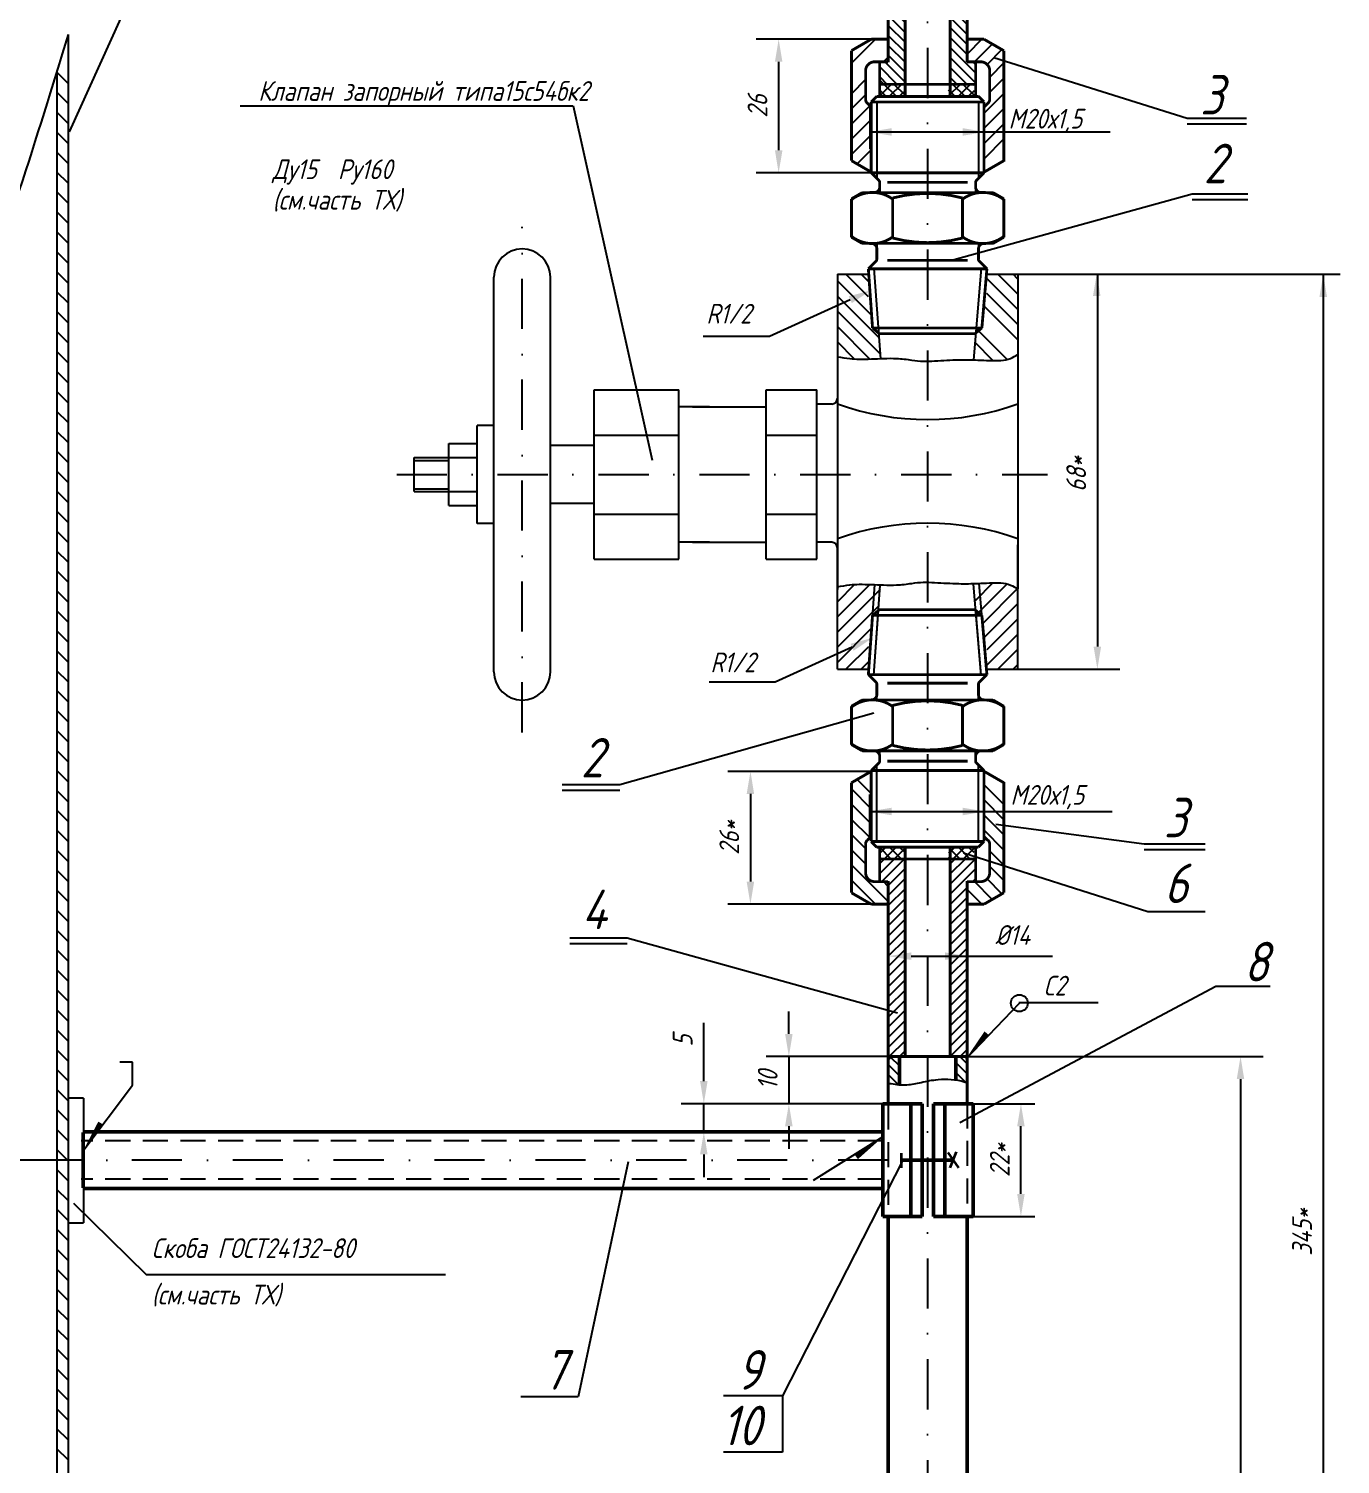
# Model space of a CAD drawing. Header units: inches. Extents: x 1065 to 7392, y 1020 to 3127.
# Drawn here: x 5594.9 to 5827.4, y 1421.3 to 1675.7 of the extents above; entities that cross this region are included whole.
import ezdxf

# ---------------------------------------------------------------- set-up
doc = ezdxf.new("R2010")
doc.units = ezdxf.units.IN
doc.header["$LTSCALE"] = 0.7
doc.header["$MEASUREMENT"] = 0
doc.linetypes.add('DASHDOT', pattern=[25.4, 12.7, -6.35, 0, -6.35])
doc.linetypes.add('HIDDEN', pattern=[9.525, 6.35, -3.175])
doc.styles.get("Standard").update_dxf_attribs({"font": 'romand.shx', "width": 0.8, "oblique": 15, "height": 3.5})
doc.dimstyles.get("Standard").update_dxf_attribs({"dimtxt": 3.5, "dimasz": 4, "dimexe": 4, "dimexo": 0, "dimgap": 2, "dimtad": 1, "dimdec": 0, "dimdsep": 46, "dimtxsty": 'Standard', "dimcen": 0.09, "dimadec": 0, "dimazin": 0, "dimtfac": 1, "dimtdec": 0, "dimtmove": 0, "dimatfit": 3, "dimfxl": 0, "dimtolj": 1, "dimtzin": 0, "dimlwd": 25, "dimlwe": 25, "dimarcsym": 0})

# ---------------------------------------------------------------- blocks, each defined once
blk = doc.blocks.new('*X140')
at = {"color": 0}
for p, q in [((659.41, 734.85), (661.46, 736.89)), ((659.41, 736.65), (659.66, 736.89)), ((661.53, 734), (659.41, 736.12)), ((661.53, 735.79), (660.44, 736.89)), ((659.41, 733.05), (661.53, 735.17)), ((661.35, 732.39), (659.41, 734.32)), ((660.55, 732.39), (661.53, 733.38)), ((659.55, 732.39), (659.41, 732.52))]:
    blk.add_line(p, q, dxfattribs=at)
blk = doc.blocks.new('*D392')
at = {"color": 0, "lineweight": 25}
for p, q in [((5744.24, 1544.1), (5718.83, 1544.1)), ((5722.83, 1540.1), (5722.83, 1524.55)), ((5745, 1520.55), (5718.83, 1520.55))]:
    blk.add_line(p, q, dxfattribs=at)
for points in [[(5722.16, 1540.1), (5723.49, 1540.1), (5722.83, 1544.1)], [(5722.16, 1524.55), (5723.49, 1524.55), (5722.83, 1520.55)]]:
    blk.add_solid(points, dxfattribs=at)
at = {"layer": 'DEFPOINTS', "color": 0, "lineweight": 25}
for p in [(5744.24, 1544.1), (5722.83, 1520.55), (5745, 1520.55)]:
    blk.add_point(p, dxfattribs=at)
at = {"color": 0, "lineweight": 25, "insert": (5719.08, 1532.33), "char_height": 3.5, "attachment_point": 5, "rotation": 90}
blk.add_mtext('\\A1;26*', dxfattribs=at)
blk = doc.blocks.new('*D393')
at = {"color": 0, "lineweight": 25}
for p, q in [((5744.24, 1673.86), (5723.83, 1673.86)), ((5727.83, 1669.86), (5727.83, 1654.17)), ((5744.24, 1650.17), (5723.83, 1650.17))]:
    blk.add_line(p, q, dxfattribs=at)
for points in [[(5727.17, 1669.86), (5728.5, 1669.86), (5727.83, 1673.86)], [(5727.17, 1654.17), (5728.5, 1654.17), (5727.83, 1650.17)]]:
    blk.add_solid(points, dxfattribs=at)
at = {"layer": 'DEFPOINTS', "color": 0, "lineweight": 25}
for p in [(5744.24, 1673.86), (5727.83, 1650.17), (5744.24, 1650.17)]:
    blk.add_point(p, dxfattribs=at)
at = {"color": 0, "lineweight": 25, "insert": (5724.08, 1662.01), "char_height": 3.5, "attachment_point": 5, "rotation": 90}
blk.add_mtext('\\A1;26', dxfattribs=at)
blk = doc.blocks.new('*D395')
at = {"color": 0, "lineweight": 25}
for p, q in [((5729.64, 1497.55), (5729.64, 1501.55)), ((5747.24, 1493.55), (5725.64, 1493.55)), ((5729.64, 1493.55), (5729.64, 1485.19)), ((5746.28, 1485.19), (5725.64, 1485.19)), ((5729.64, 1481.19), (5729.64, 1477.19))]:
    blk.add_line(p, q, dxfattribs=at)
for points in [[(5728.97, 1497.55), (5730.3, 1497.55), (5729.64, 1493.55)], [(5728.97, 1481.19), (5730.3, 1481.19), (5729.64, 1485.19)]]:
    blk.add_solid(points, dxfattribs=at)
at = {"layer": 'DEFPOINTS', "color": 0, "lineweight": 25}
for p in [(5747.24, 1493.55), (5729.64, 1485.19), (5746.28, 1485.19)]:
    blk.add_point(p, dxfattribs=at)
at = {"color": 0, "lineweight": 25, "insert": (5725.89, 1489.37), "char_height": 3.5, "attachment_point": 5, "rotation": 90}
blk.add_mtext('\\A1;10', dxfattribs=at)
blk = doc.blocks.new('*D396')
at = {"color": 0, "lineweight": 25}
for p, q in [((5714.57, 1489.19), (5714.57, 1499.55)), ((5746.28, 1485.19), (5710.57, 1485.19)), ((5714.57, 1480.19), (5714.57, 1485.19)), ((5746.28, 1480.19), (5710.57, 1480.19)), ((5714.57, 1476.19), (5714.57, 1472.19))]:
    blk.add_line(p, q, dxfattribs=at)
for points in [[(5713.9, 1489.19), (5715.23, 1489.19), (5714.57, 1485.19)], [(5713.9, 1476.19), (5715.23, 1476.19), (5714.57, 1480.19)]]:
    blk.add_solid(points, dxfattribs=at)
at = {"layer": 'DEFPOINTS', "color": 0, "lineweight": 25}
for p in [(5714.57, 1485.19), (5746.28, 1485.19), (5746.28, 1480.19)]:
    blk.add_point(p, dxfattribs=at)
at = {"color": 0, "lineweight": 25, "insert": (5710.82, 1496.37), "char_height": 3.5, "attachment_point": 5, "rotation": 90}
blk.add_mtext('\\A1;5', dxfattribs=at)
blk = doc.blocks.new('*D454')
at = {"color": 0, "lineweight": 25}
for p, q in [((5604.61, 1475.19), (5576.49, 1475.19)), ((5580.49, 1471.19), (5580.49, 1297.55)), ((5601.89, 1293.55), (5576.49, 1293.55))]:
    blk.add_line(p, q, dxfattribs=at)
for points in [[(5579.83, 1471.19), (5581.16, 1471.19), (5580.49, 1475.19)], [(5579.83, 1297.55), (5581.16, 1297.55), (5580.49, 1293.55)]]:
    blk.add_solid(points, dxfattribs=at)
at = {"layer": 'DEFPOINTS', "color": 0, "lineweight": 25}
for p in [(5604.61, 1475.19), (5580.49, 1293.55), (5601.89, 1293.55)]:
    blk.add_point(p, dxfattribs=at)
at = {"color": 0, "lineweight": 25, "insert": (5576.74, 1384.37), "char_height": 3.5, "attachment_point": 5, "rotation": 90}
blk.add_mtext('\\A1;180**', dxfattribs=at)

msp = doc.modelspace()

# ---------------------------------------------------------------- hatches: boundary and pattern name
at = {"lineweight": 25}
h = msp.add_hatch(dxfattribs=at)
h.set_pattern_fill('ANSI31', color=256, scale=10, angle=90, style=0)
h.set_pattern_definition([(135, (4560.1122, 818.1314), (-0.8838835, -0.8838835), [])])
h.paths.add_polyline_path([(5750.24, 1700.86), (5747.24, 1700.86), (5747.24, 1669.86), (5745.74, 1669.86), (5745.74, 1666.63), (5746.51, 1665.86), (5750.24, 1665.86)])
h.paths.add_polyline_path([(5758.24, 1665.86), (5762.74, 1665.86), (5762.74, 1669.39), (5762.27, 1669.86), (5761.24, 1669.86), (5761.24, 1700.86), (5758.24, 1700.86)])

# ---------------------------------------------------------------- linework, layer by layer
at = {"linetype": 'DASHDOT'}
for p, q in [((5754.24, 1797.49), (5754.24, 1350.55)), ((5682.37, 1551), (5682.37, 1640.62)), ((5660.15, 1596.7), (5775.47, 1596.7))]:
    msp.add_line(p, q, dxfattribs=at)
at = {"lineweight": 25}
for p, q in [((5602.13, 1657.44), (5623.64, 1705.04)), ((5765.94, 1670.65), (5800.25, 1659.89)), ((5601.89, 1666), (5599.89, 1668)), ((5601.89, 1662.47), (5599.89, 1664.47)), ((5691.42, 1662.03), (5705.42, 1599.26)), ((5601.89, 1658.93), (5599.89, 1660.93)), ((5800.25, 1659.89), (5810.72, 1659.89)), ((5601.89, 1655.4), (5599.89, 1657.4)), ((5800.25, 1658.89), (5810.72, 1658.89)), ((5601.89, 1651.86), (5599.89, 1653.86)), ((5601.89, 1648.32), (5599.89, 1650.32)), ((5601.89, 1644.79), (5599.89, 1646.79)), ((5758.96, 1634.84), (5801.12, 1646.46)), ((5801.12, 1646.46), (5811.01, 1646.46)), ((5801.12, 1645.46), (5811.01, 1645.46)), ((5601.89, 1641.25), (5599.89, 1643.25)), ((5601.89, 1637.72), (5599.89, 1639.72)), ((5601.89, 1634.18), (5599.89, 1636.18)), ((5601.89, 1630.65), (5599.89, 1632.65)), ((5770.24, 1632.2), (5827.37, 1632.2)), ((5784.32, 1632.2), (5784.32, 1566.2)), ((5824.35, 1632.2), (5824.35, 1297.49)), ((5601.89, 1627.11), (5599.89, 1629.11)), ((5601.89, 1623.58), (5599.89, 1625.58)), ((5601.89, 1620.04), (5599.89, 1622.04)), ((5726.2, 1621.2), (5714.48, 1621.2)), ((5601.89, 1616.5), (5599.89, 1618.5)), ((5601.89, 1612.97), (5599.89, 1614.97)), ((5601.89, 1609.43), (5599.89, 1611.43)), ((5601.89, 1605.9), (5599.89, 1607.9)), ((5601.89, 1602.36), (5599.89, 1604.36)), ((5601.89, 1598.83), (5599.89, 1600.83)), ((5601.89, 1595.29), (5599.89, 1597.29)), ((5601.89, 1591.76), (5599.89, 1593.76)), ((5601.89, 1588.22), (5599.89, 1590.22)), ((5601.89, 1584.68), (5599.89, 1586.68)), ((5601.89, 1581.15), (5599.89, 1583.15)), ((5601.89, 1577.61), (5599.89, 1579.61)), ((5601.89, 1574.08), (5599.89, 1576.08)), ((5601.89, 1570.54), (5599.89, 1572.54)), ((5601.89, 1567.01), (5599.89, 1569.01)), ((5601.89, 1563.47), (5599.89, 1565.47)), ((5601.89, 1559.94), (5599.89, 1561.94)), ((5727.2, 1559.88), (5715.54, 1559.88)), ((5770.24, 1562.2), (5788.32, 1562.2)), ((5601.89, 1556.4), (5599.89, 1558.4)), ((5601.89, 1552.86), (5599.89, 1554.86)), ((5744.69, 1554.41), (5699.68, 1541.73)), ((5601.89, 1549.33), (5599.89, 1551.33)), ((5601.89, 1545.79), (5599.89, 1547.79)), ((5601.89, 1542.26), (5599.89, 1544.26)), ((5601.89, 1538.72), (5599.89, 1540.72)), ((5699.68, 1541.73), (5689.45, 1541.73)), ((5699.68, 1540.73), (5689.45, 1540.73)), ((5601.89, 1535.19), (5599.89, 1537.19)), ((5766.3, 1534.73), (5792.62, 1531.25)), ((5601.89, 1531.65), (5599.89, 1533.65)), ((5601.89, 1528.12), (5599.89, 1530.12)), ((5760.57, 1529.63), (5793.25, 1519.28)), ((5792.62, 1531.25), (5803.4, 1531.25)), ((5792.62, 1530.25), (5803.4, 1530.25)), ((5601.89, 1524.58), (5599.89, 1526.58)), ((5601.89, 1521.05), (5599.89, 1523.05)), ((5601.89, 1517.51), (5599.89, 1519.51)), ((5793.25, 1519.28), (5803.4, 1519.28)), ((5601.89, 1513.97), (5599.89, 1515.97)), ((5701, 1514.53), (5690.85, 1514.53)), ((5748.87, 1501.22), (5701, 1514.53)), ((5601.89, 1510.44), (5599.89, 1512.44)), ((5701, 1513.53), (5690.85, 1513.53)), ((5601.89, 1506.9), (5599.89, 1508.9)), ((5751.33, 1511.34), (5776.39, 1511.34)), ((5601.89, 1503.37), (5599.89, 1505.37)), ((5759.95, 1481.85), (5805.29, 1506)), ((5805.29, 1506), (5814.96, 1506)), ((5601.89, 1499.83), (5599.89, 1501.83)), ((5601.89, 1496.3), (5599.89, 1498.3)), ((5601.89, 1492.76), (5599.89, 1494.76)), ((5601.89, 1489.23), (5599.89, 1491.23)), ((5613.33, 1492.57), (5611.07, 1492.57)), ((5613.33, 1488.46), (5613.33, 1492.57)), ((5749.24, 1490.13), (5747.24, 1492.13)), ((5749.24, 1491.9), (5747.73, 1493.4)), ((5761.24, 1490.5), (5759.24, 1492.5)), ((5761.24, 1492.27), (5759.96, 1493.55)), ((5761.24, 1493.55), (5813.69, 1493.55)), ((5749.03, 1488.57), (5747.24, 1490.36)), ((5760.96, 1489.01), (5759.24, 1490.74)), ((5809.69, 1489.55), (5809.69, 1297.49)), ((5601.89, 1485.69), (5599.89, 1487.69)), ((5604.61, 1486.19), (5601.89, 1486.19)), ((5601.89, 1482.15), (5599.89, 1484.15)), ((5762.28, 1485.19), (5773.26, 1485.19)), ((5770.77, 1469.19), (5770.77, 1481.19)), ((5601.89, 1478.62), (5599.89, 1480.62)), ((5601.89, 1475.08), (5599.89, 1477.08)), ((5601.89, 1471.55), (5599.89, 1473.55)), ((5701.15, 1474.91), (5692.32, 1433.24)), ((5749.85, 1475.19), (5728.54, 1433.43)), ((5753.57, 1475.19), (5753.28, 1475.48)), ((5601.89, 1468.01), (5599.89, 1470.01)), ((5601.89, 1464.48), (5599.89, 1466.48)), ((5602.87, 1467.55), (5615.76, 1454.9)), ((5601.89, 1464.09), (5604.61, 1464.09)), ((5762.28, 1465.19), (5773.26, 1465.19)), ((5601.89, 1460.94), (5599.89, 1462.94)), ((5601.89, 1457.41), (5599.89, 1459.41)), ((5601.89, 1453.87), (5599.89, 1455.87)), ((5615.76, 1454.9), (5668.77, 1454.9)), ((5601.89, 1450.33), (5599.89, 1452.33)), ((5601.89, 1446.8), (5599.89, 1448.8)), ((5601.89, 1443.26), (5599.89, 1445.26)), ((5601.89, 1439.73), (5599.89, 1441.73)), ((5601.89, 1436.19), (5599.89, 1438.19)), ((5601.89, 1432.66), (5599.89, 1434.66)), ((5692.32, 1433.24), (5682.15, 1433.24)), ((5728.54, 1433.43), (5718.03, 1433.43)), ((5728.54, 1433.43), (5728.54, 1423.43)), ((5601.89, 1429.12), (5599.89, 1431.12)), ((5601.89, 1425.59), (5599.89, 1427.59)), ((5601.89, 1422.05), (5599.89, 1424.05)), ((5728.54, 1423.43), (5718.03, 1423.43))]:
    msp.add_line(p, q, dxfattribs=at)
at = {"linetype": 'Continuous'}
for p, q in [((5601.89, 1674.71), (5601.89, 1300.55)), ((5599.89, 1668.16), (5599.89, 1235.92)), ((5744.21, 1662.74), (5764.24, 1662.74)), ((5742.64, 1637.67), (5754.24, 1637.67)), ((5765.83, 1637.67), (5754.24, 1637.67)), ((5738.24, 1632.2), (5743.8, 1632.2)), ((5738.24, 1632.2), (5743.8, 1632.2)), ((5738.24, 1632.2), (5743.74, 1632.2)), ((5764.65, 1632.2), (5770.24, 1632.2)), ((5764.65, 1632.2), (5770.24, 1632.2)), ((5764.74, 1632.2), (5770.24, 1632.2)), ((5744.47, 1622.67), (5754.24, 1622.67)), ((5744.5, 1622.67), (5763.85, 1622.67)), ((5763.85, 1622.67), (5754.24, 1622.67)), ((5695.15, 1611.7), (5710.15, 1611.7)), ((5725.59, 1611.7), (5734.59, 1611.7)), ((5695.15, 1603.7), (5710.15, 1603.7)), ((5725.59, 1603.7), (5734.59, 1603.7)), ((5695.15, 1589.7), (5710.15, 1589.7)), ((5725.59, 1589.7), (5734.59, 1589.7)), ((5695.15, 1581.7), (5710.15, 1581.7)), ((5725.59, 1581.7), (5734.59, 1581.7)), ((5744.47, 1571.74), (5754.24, 1571.74)), ((5744.5, 1571.74), (5763.85, 1571.74)), ((5763.85, 1571.74), (5754.24, 1571.74)), ((5738.24, 1562.2), (5743.74, 1562.2)), ((5764.74, 1562.2), (5770.24, 1562.2)), ((5742.64, 1556.74), (5754.24, 1556.74)), ((5765.83, 1556.74), (5754.24, 1556.74)), ((5744.21, 1531.67), (5764.24, 1531.67))]:
    msp.add_line(p, q, dxfattribs=at)
at = {"color": 0}
for p, q in [((5745, 1673.86), (5740.74, 1669.59)), ((5763.86, 1673.86), (5761.24, 1671.23)), ((5765.7, 1673), (5762.55, 1669.86)), ((5767.41, 1672.02), (5764.77, 1669.38)), ((5747.24, 1670.7), (5746.39, 1669.86)), ((5762.74, 1669.39), (5762.27, 1669.86)), ((5767.74, 1669.65), (5765.24, 1667.15)), ((5743.24, 1666.7), (5740.74, 1664.2)), ((5746.51, 1665.86), (5745.74, 1666.63)), ((5767.74, 1666.96), (5765.24, 1664.46)), ((5767.74, 1664.26), (5764.24, 1660.76)), ((5743.24, 1664.01), (5740.74, 1661.51)), ((5743.98, 1662.06), (5740.74, 1658.82)), ((5767.74, 1661.57), (5764.24, 1658.07)), ((5744.24, 1659.62), (5740.74, 1656.12)), ((5744.24, 1656.93), (5740.74, 1653.43)), ((5767.74, 1658.87), (5764.24, 1655.37)), ((5744.24, 1654.24), (5741.74, 1651.75)), ((5744.24, 1654.23), (5744.02, 1654.01)), ((5767.74, 1656.18), (5764.24, 1652.68)), ((5744.31, 1624.95), (5738.24, 1631.02)), ((5743.74, 1628.22), (5739.75, 1632.2)), ((5743.74, 1630.91), (5742.44, 1632.2)), ((5770.24, 1625.97), (5764.74, 1631.47)), ((5770.24, 1628.66), (5766.69, 1632.2)), ((5770.24, 1631.35), (5769.38, 1632.2)), ((5770.24, 1623.27), (5764.74, 1628.77)), ((5745.59, 1620.97), (5738.24, 1628.33)), ((5770.24, 1620.58), (5764.19, 1626.63)), ((5745.8, 1618.07), (5738.24, 1625.64)), ((5744, 1617.18), (5738.24, 1622.94)), ((5768.34, 1617.09), (5762.84, 1622.58)), ((5741.3, 1617.18), (5738.24, 1620.25)), ((5765.81, 1616.92), (5762.64, 1620.1)), ((5744, 1577.23), (5738.24, 1571.47)), ((5741.3, 1577.23), (5738.24, 1574.16)), ((5745.8, 1576.33), (5738.24, 1568.77)), ((5765.81, 1577.49), (5762.64, 1574.31)), ((5768.34, 1577.32), (5762.84, 1571.83)), ((5770.19, 1576.48), (5763.98, 1570.27)), ((5745.59, 1573.43), (5738.24, 1566.08)), ((5770.24, 1573.83), (5764.19, 1567.78)), ((5770.24, 1571.14), (5764.74, 1565.64)), ((5744.31, 1569.46), (5738.24, 1563.38)), ((5770.24, 1568.44), (5764.74, 1562.94)), ((5743.74, 1566.19), (5739.75, 1562.2)), ((5770.24, 1565.75), (5766.69, 1562.2)), ((5743.74, 1563.5), (5742.44, 1562.2)), ((5770.24, 1563.06), (5769.38, 1562.2)), ((5744.24, 1540.17), (5741.74, 1542.66)), ((5744.24, 1537.48), (5740.74, 1540.98)), ((5744.24, 1540.18), (5744.02, 1540.39)), ((5767.74, 1538.23), (5764.24, 1541.73)), ((5744.24, 1534.79), (5740.74, 1538.29)), ((5767.74, 1535.53), (5764.24, 1539.03)), ((5743.98, 1532.35), (5740.74, 1535.59)), ((5767.74, 1532.84), (5764.24, 1536.34)), ((5743.24, 1530.4), (5740.74, 1532.9)), ((5767.74, 1530.15), (5764.24, 1533.65)), ((5743.24, 1527.71), (5740.74, 1530.21)), ((5767.74, 1527.45), (5765.24, 1529.95)), ((5747.24, 1521.01), (5740.74, 1527.51)), ((5748.31, 1528.55), (5745.74, 1525.98)), ((5746.51, 1528.55), (5745.74, 1527.78)), ((5750.1, 1528.55), (5746.1, 1524.55)), ((5750.24, 1526.89), (5747.24, 1523.89)), ((5762.67, 1528.55), (5758.24, 1524.11)), ((5760.88, 1528.55), (5758.24, 1525.91)), ((5759.08, 1528.55), (5758.24, 1527.71)), ((5762.74, 1526.82), (5758.24, 1522.32)), ((5767.74, 1524.76), (5765.24, 1527.26)), ((5745, 1520.55), (5740.74, 1524.82)), ((5747.24, 1523.71), (5746.39, 1524.55)), ((5750.24, 1525.09), (5747.24, 1522.09)), ((5762.74, 1525.02), (5762.27, 1524.55)), ((5765.7, 1521.4), (5762.55, 1524.55)), ((5767.41, 1522.39), (5764.77, 1525.03)), ((5750.24, 1523.3), (5747.24, 1520.3)), ((5761.24, 1523.52), (5758.24, 1520.52)), ((5761.24, 1521.73), (5758.24, 1518.73)), ((5763.86, 1520.55), (5761.24, 1523.18)), ((5750.24, 1521.5), (5747.24, 1518.5)), ((5750.24, 1519.71), (5747.24, 1516.71)), ((5761.24, 1519.93), (5758.24, 1516.93)), ((5750.24, 1517.91), (5747.24, 1514.91)), ((5761.24, 1518.13), (5758.24, 1515.13)), ((5750.24, 1516.11), (5747.24, 1513.11)), ((5750.24, 1514.32), (5747.24, 1511.32)), ((5761.24, 1516.34), (5758.24, 1513.34)), ((5761.24, 1514.54), (5758.24, 1511.54)), ((5750.24, 1512.52), (5747.24, 1509.52)), ((5761.24, 1512.75), (5758.24, 1509.75)), ((5750.24, 1510.73), (5747.24, 1507.73)), ((5750.24, 1508.93), (5747.24, 1505.93)), ((5761.24, 1510.95), (5758.24, 1507.95)), ((5761.24, 1509.15), (5758.24, 1506.15)), ((5750.24, 1507.13), (5747.24, 1504.13)), ((5761.24, 1507.36), (5758.24, 1504.36)), ((5750.24, 1505.34), (5747.24, 1502.34)), ((5761.24, 1505.56), (5758.24, 1502.56)), ((5761.24, 1503.77), (5758.24, 1500.77)), ((5750.24, 1503.54), (5747.24, 1500.54)), ((5750.24, 1501.75), (5747.24, 1498.75)), ((5761.24, 1501.97), (5758.24, 1498.97)), ((5750.24, 1499.95), (5747.24, 1496.95)), ((5761.24, 1500.17), (5758.24, 1497.17)), ((5750.24, 1498.15), (5747.24, 1495.15)), ((5750.24, 1496.36), (5747.43, 1493.55)), ((5761.24, 1498.38), (5758.24, 1495.38)), ((5761.24, 1496.58), (5758.24, 1493.58)), ((5750.24, 1494.56), (5749.23, 1493.55)), ((5761.24, 1494.79), (5760, 1493.55)), ((5747.24, 1492.91), (5747.88, 1493.55))]:
    msp.add_line(p, q, dxfattribs=at)
for p, q in [((5632.41, 1662.03), (5691.42, 1662.03)), ((5744.21, 1662.74), (5745.21, 1663.74)), ((5745.21, 1663.74), (5763.22, 1663.74)), ((5745.21, 1663.74), (5763.22, 1663.74)), ((5745.21, 1663.74), (5763.22, 1663.74)), ((5745.21, 1663.74), (5763.22, 1663.74)), ((5745.21, 1663.74), (5763.22, 1663.74)), ((5745.21, 1663.67), (5763.22, 1663.67)), ((5745.21, 1663.67), (5763.22, 1663.67)), ((5745.21, 1663.67), (5763.22, 1663.67)), ((5745.21, 1663.67), (5763.22, 1663.67)), ((5745.21, 1663.67), (5763.22, 1663.67)), ((5745.21, 1663.67), (5763.22, 1663.67)), ((5745.21, 1663.67), (5763.22, 1663.67)), ((5745.24, 1662.74), (5745.24, 1650.17)), ((5745.24, 1661.67), (5745.24, 1649.17)), ((5764.22, 1662.74), (5763.22, 1663.74)), ((5763.24, 1662.74), (5763.24, 1649.17)), ((5763.24, 1661.67), (5763.24, 1650.17)), ((5763.24, 1661.66), (5763.24, 1649.17)), ((5744.24, 1660.67), (5744.24, 1650.17)), ((5764.24, 1660.67), (5764.24, 1650.17)), ((5745.74, 1648.67), (5744.24, 1650.17)), ((5744.24, 1650.17), (5764.23, 1650.17)), ((5745.24, 1649.17), (5745.28, 1649.17)), ((5745.24, 1649.17), (5745.28, 1649.17)), ((5762.74, 1648.67), (5764.24, 1650.17)), ((5763.24, 1649.17), (5763.19, 1649.17)), ((5742.64, 1646.67), (5754.24, 1646.67)), ((5745.74, 1648.67), (5745.74, 1646.67)), ((5747.61, 1648.5), (5761.07, 1648.5)), ((5765.83, 1646.67), (5754.24, 1646.67)), ((5762.74, 1648.67), (5762.74, 1646.67)), ((5764.02, 1646.67), (5763.74, 1646.67)), ((5754.24, 1637.67), (5742.64, 1637.67)), ((5745.24, 1637.67), (5745.24, 1634.67)), ((5754.24, 1637.67), (5765.83, 1637.67)), ((5763.24, 1637.67), (5763.24, 1634.67)), ((5765.83, 1637.67), (5764.02, 1637.67)), ((5745.24, 1634.67), (5743.71, 1633.15)), ((5745.24, 1634.67), (5745.29, 1634.67)), ((5763.24, 1634.67), (5764.76, 1633.15)), ((5677.37, 1561.72), (5677.37, 1631.69)), ((5687.37, 1561.72), (5687.37, 1631.69)), ((5738.24, 1632.2), (5738.24, 1576.83)), ((5738.24, 1631.7), (5738.24, 1576.33)), ((5744.72, 1633.24), (5745.86, 1617.24)), ((5763.74, 1633.26), (5762.38, 1617.03)), ((5770.24, 1632.2), (5770.24, 1576.45)), ((5740.53, 1627.69), (5726.2, 1621.2)), ((5744.47, 1622.7), (5745.54, 1621.77)), ((5745.65, 1621.67), (5762.63, 1621.67)), ((5763.86, 1622.71), (5762.78, 1621.8)), ((5695.15, 1581.7), (5695.15, 1611.7)), ((5710.15, 1581.7), (5710.15, 1611.7)), ((5725.59, 1581.7), (5725.59, 1611.7)), ((5734.59, 1581.7), (5734.59, 1611.7)), ((5715.59, 1608.7), (5710.15, 1608.7)), ((5712.56, 1608.7), (5725.59, 1608.7)), ((5737.24, 1609.2), (5734.59, 1609.2)), ((5674.37, 1588.03), (5674.37, 1605.37)), ((5677.37, 1605.37), (5674.37, 1605.37)), ((5669.37, 1591.2), (5669.37, 1602.2)), ((5669.37, 1602.2), (5674.37, 1602.2)), ((5695.15, 1601.83), (5687.37, 1601.83)), ((5663.23, 1593.7), (5663.23, 1599.7)), ((5663.23, 1599.7), (5674.37, 1599.7)), ((5663.23, 1599.2), (5669.37, 1599.2)), ((5663.23, 1594.2), (5669.37, 1594.2)), ((5663.23, 1593.7), (5674.37, 1593.7)), ((5669.37, 1591.2), (5674.37, 1591.2)), ((5695.15, 1591.57), (5687.37, 1591.57)), ((5677.37, 1588.03), (5674.37, 1588.03)), ((5715.59, 1584.7), (5710.15, 1584.7)), ((5712.56, 1584.7), (5725.59, 1584.7)), ((5737.24, 1584.7), (5734.59, 1584.7)), ((5738.24, 1562.2), (5738.24, 1584.2)), ((5770.24, 1562.2), (5770.24, 1584.27)), ((5743.8, 1562.2), (5744.86, 1577.19)), ((5744.72, 1561.11), (5745.85, 1577.1)), ((5763.74, 1561.1), (5762.38, 1577.3)), ((5764.65, 1562.2), (5763.38, 1577.42)), ((5744.47, 1571.71), (5745.54, 1572.64)), ((5744.72, 1561.16), (5745.54, 1572.64)), ((5745.65, 1572.74), (5762.63, 1572.74)), ((5763.86, 1571.7), (5762.78, 1572.61)), ((5763.74, 1561.15), (5762.78, 1572.61)), ((5740.85, 1566.1), (5727.2, 1559.88)), ((5745.24, 1559.74), (5743.71, 1561.26)), ((5745.24, 1559.74), (5745.29, 1559.74)), ((5745.24, 1556.74), (5745.24, 1559.74)), ((5763.24, 1559.74), (5764.76, 1561.26)), ((5763.24, 1556.74), (5763.24, 1559.74)), ((5754.24, 1556.74), (5742.64, 1556.74)), ((5754.24, 1556.74), (5765.83, 1556.74)), ((5765.83, 1556.74), (5764.02, 1556.74)), ((5742.64, 1547.74), (5754.24, 1547.74)), ((5745.74, 1545.74), (5745.74, 1547.74)), ((5765.83, 1547.74), (5754.24, 1547.74)), ((5762.74, 1545.74), (5762.74, 1547.74)), ((5764.02, 1547.74), (5763.74, 1547.74)), ((5745.74, 1545.74), (5744.24, 1544.24)), ((5745.24, 1545.24), (5745.28, 1545.24)), ((5745.24, 1532.74), (5745.24, 1545.24)), ((5745.24, 1545.24), (5745.28, 1545.24)), ((5747.61, 1545.91), (5761.07, 1545.91)), ((5762.74, 1545.74), (5764.24, 1544.24)), ((5763.24, 1545.24), (5763.19, 1545.24)), ((5763.24, 1532.75), (5763.24, 1545.24)), ((5763.24, 1531.67), (5763.24, 1545.24)), ((5744.24, 1533.74), (5744.24, 1544.24)), ((5744.24, 1544.24), (5764.23, 1544.24)), ((5745.24, 1531.67), (5745.24, 1544.24)), ((5763.24, 1532.74), (5763.24, 1544.24)), ((5764.24, 1533.74), (5764.24, 1544.24)), ((5744.21, 1531.67), (5745.21, 1530.67)), ((5745.21, 1530.74), (5763.22, 1530.74)), ((5745.21, 1530.74), (5763.22, 1530.74)), ((5745.21, 1530.74), (5763.22, 1530.74)), ((5745.21, 1530.74), (5763.22, 1530.74)), ((5745.21, 1530.74), (5763.22, 1530.74)), ((5745.21, 1530.74), (5763.22, 1530.74)), ((5745.21, 1530.74), (5763.22, 1530.74)), ((5745.21, 1530.67), (5763.22, 1530.67)), ((5745.21, 1530.67), (5763.22, 1530.67)), ((5745.21, 1530.67), (5763.22, 1530.67)), ((5745.21, 1530.67), (5763.22, 1530.67)), ((5745.21, 1530.67), (5763.22, 1530.67)), ((5764.22, 1531.67), (5763.22, 1530.67)), ((5760.98, 1493.09), (5770.49, 1503.01)), ((5770.42, 1503.14), (5784.43, 1503.14)), ((5759.24, 1493.55), (5759.24, 1489.39)), ((5604.53, 1476.77), (5613.33, 1488.46)), ((5604.61, 1486.19), (5604.61, 1464.09)), ((5746.31, 1479.3), (5733.97, 1471.6))]:
    msp.add_line(p, q)
at = {"color": 0, "linetype": 'ByBlock'}
for p, q in [((5743.98, 1662.06), (5743.98, 1654.43)), ((5764.24, 1661.84), (5764.24, 1654.43)), ((5743.98, 1657.43), (5764.24, 1657.43)), ((5764.24, 1657.43), (5786.6, 1657.43)), ((5743.98, 1532.35), (5743.98, 1539.98)), ((5764.24, 1532.56), (5764.24, 1539.98)), ((5743.98, 1536.98), (5764.24, 1536.98)), ((5764.24, 1536.98), (5786.95, 1536.98)), ((5747.24, 1493.55), (5747.24, 1508.89)), ((5761.24, 1493.55), (5761.24, 1508.89))]:
    msp.add_line(p, q, dxfattribs=at)
at = {"lineweight": 50}
for p, q in [((5749.24, 1493.55), (5749.24, 1488.54)), ((5759.24, 1493.55), (5759.24, 1489.39)), ((5746.28, 1485.19), (5746.28, 1465.19)), ((5753.28, 1485.19), (5746.28, 1485.19)), ((5762.28, 1485.19), (5755.28, 1485.19)), ((5762.28, 1485.19), (5762.28, 1465.19)), ((5604.57, 1480.06), (5604.57, 1470.28)), ((5746.28, 1480.19), (5604.61, 1480.19)), ((5758.74, 1475.19), (5749.53, 1475.19)), ((5746.28, 1470.19), (5604.61, 1470.19)), ((5753.28, 1465.19), (5746.28, 1465.19)), ((5747.24, 1465.19), (5747.24, 1403.55)), ((5762.28, 1465.19), (5755.28, 1465.19)), ((5761.24, 1465.19), (5761.24, 1350.55))]:
    msp.add_line(p, q, dxfattribs=at)
at = {"linetype": 'HIDDEN', "lineweight": 25}
for p, q in [((5747.24, 1485.06), (5747.24, 1465.28)), ((5761.24, 1485.27), (5761.24, 1464.7)), ((5746.28, 1478.59), (5604.24, 1478.59)), ((5746.28, 1471.79), (5604.24, 1471.79))]:
    msp.add_line(p, q, dxfattribs=at)
at = {"linetype": 'Continuous', "lineweight": 50}
for p, q in [((5751.28, 1485.19), (5751.28, 1465.19)), ((5753.28, 1485.19), (5753.28, 1465.19)), ((5755.28, 1485.19), (5755.28, 1465.19)), ((5757.28, 1485.19), (5757.28, 1465.19))]:
    msp.add_line(p, q, dxfattribs=at)
at = {"lineweight": 35}
for p, q in [((5749.53, 1476.42), (5749.53, 1473.82)), ((5757.8, 1476.53), (5759.73, 1473.81)), ((5759.27, 1476.64), (5758.19, 1473.81))]:
    msp.add_line(p, q, dxfattribs=at)
at = {"linetype": 'DASHDOT', "lineweight": 25}
msp.add_line((5747.24, 1475.19), (5599.89, 1475.19), dxfattribs=at)
at = {"const_width": 0.5}
for points in [[(5747.24, 1700.86), (5747.24, 1669.74)], [(5750.24, 1700.86), (5750.24, 1663.74)], [(5758.24, 1700.86), (5758.24, 1663.74)], [(5761.24, 1700.86), (5761.24, 1669.74)], [(5744.24, 1673.86), (5740.74, 1671.84)], [(5740.74, 1671.84), (5740.74, 1652.33)], [(5744.24, 1673.86), (5747.24, 1673.86)], [(5761.24, 1673.86), (5764.22, 1673.86)], [(5764.22, 1673.86), (5767.74, 1671.83)], [(5767.74, 1671.83), (5767.74, 1652.17)], [(5744.84, 1669.86), (5747.24, 1669.86)], [(5745.74, 1669.86), (5745.74, 1663.74)], [(5745.74, 1669.86), (5747.24, 1669.86)], [(5761.24, 1669.86), (5762.74, 1669.86)], [(5761.24, 1669.86), (5763.64, 1669.86)], [(5762.74, 1669.86), (5762.74, 1663.74)], [(5743.24, 1668.26), (5743.24, 1663.22)], [(5765.24, 1668.26), (5765.24, 1663.22)], [(5745.74, 1665.86), (5762.74, 1665.86)], [(5743.53, 1662.52), (5744.24, 1661.81)], [(5744.24, 1662.76), (5745.21, 1663.74)], [(5744.24, 1662.74), (5744.24, 1650.17)], [(5745.21, 1663.74), (5763.22, 1663.74)], [(5764.22, 1662.74), (5763.22, 1663.74)], [(5764.24, 1662.76), (5763.26, 1663.74)], [(5764.24, 1662.74), (5764.24, 1650.17)], [(5764.94, 1662.55), (5764.24, 1661.84)], [(5764.24, 1660.69), (5764.24, 1650.17)], [(5744.39, 1650.22), (5740.74, 1652.33)], [(5764.09, 1650.22), (5767.74, 1652.33)], [(5745.59, 1648.82), (5744.24, 1650.17)], [(5744.24, 1650.17), (5754.24, 1650.17)], [(5764.24, 1650.17), (5754.24, 1650.17)], [(5762.88, 1648.82), (5764.24, 1650.17)], [(5762.88, 1648.82), (5764.24, 1650.17)], [(5742.64, 1646.67), (5740.74, 1645.57)], [(5754.24, 1646.67), (5742.64, 1646.67)], [(5745.74, 1648.47), (5745.74, 1647.67)], [(5747.12, 1648.5), (5754.24, 1648.5)], [(5761.35, 1648.5), (5754.24, 1648.5)], [(5754.24, 1646.67), (5765.83, 1646.67)], [(5762.74, 1648.47), (5762.74, 1647.67)], [(5762.74, 1648.47), (5762.74, 1647.67)], [(5765.83, 1646.67), (5763.74, 1646.67)], [(5765.83, 1646.67), (5767.74, 1645.57)], [(5765.83, 1646.67), (5767.74, 1645.57)], [(5740.74, 1645.57), (5740.74, 1638.77)], [(5748.05, 1645.72), (5748.05, 1638.62)], [(5760.42, 1645.72), (5760.42, 1638.62)], [(5767.74, 1645.57), (5767.74, 1638.77)], [(5767.74, 1645.57), (5767.74, 1638.77)], [(5742.64, 1637.67), (5740.74, 1638.77)], [(5765.83, 1637.67), (5767.74, 1638.77)], [(5765.83, 1637.67), (5767.74, 1638.77)], [(5742.64, 1637.67), (5754.24, 1637.67)], [(5745.24, 1636.67), (5745.24, 1634.88)], [(5765.83, 1637.67), (5754.24, 1637.67)], [(5763.24, 1636.67), (5763.24, 1634.88)], [(5763.24, 1636.67), (5763.24, 1634.88)], [(5764.02, 1637.67), (5765.83, 1637.67)], [(5745.09, 1634.53), (5743.74, 1633.17)], [(5747.12, 1634.67), (5754.24, 1634.67)], [(5761.35, 1634.67), (5754.24, 1634.67)], [(5763.38, 1634.53), (5764.74, 1633.17)], [(5763.38, 1634.53), (5764.74, 1633.17)], [(5743.73, 1633.17), (5744.47, 1622.67)], [(5743.74, 1633.17), (5754.24, 1633.17)], [(5764.74, 1633.17), (5754.24, 1633.17)], [(5764.74, 1633.17), (5763.85, 1622.67)], [(5744.47, 1622.7), (5745.65, 1621.67)], [(5744.47, 1622.67), (5754.23, 1622.67)], [(5745.65, 1621.67), (5762.63, 1621.67)], [(5763.85, 1622.67), (5754.25, 1622.67)], [(5763.86, 1622.71), (5762.63, 1621.67)], [(5763.86, 1622.71), (5762.78, 1621.8)], [(5744.47, 1571.71), (5745.65, 1572.74)], [(5745.65, 1572.74), (5762.63, 1572.74)], [(5763.86, 1571.7), (5762.63, 1572.74)], [(5763.86, 1571.7), (5762.78, 1572.61)], [(5743.73, 1561.24), (5744.47, 1571.74)], [(5744.47, 1571.74), (5754.23, 1571.74)], [(5763.85, 1571.74), (5754.25, 1571.74)], [(5764.74, 1561.24), (5763.85, 1571.74)], [(5743.74, 1561.24), (5754.24, 1561.24)], [(5745.09, 1559.88), (5743.74, 1561.24)], [(5745.24, 1557.74), (5745.24, 1559.53)], [(5747.12, 1559.74), (5754.24, 1559.74)], [(5764.74, 1561.24), (5754.24, 1561.24)], [(5761.35, 1559.74), (5754.24, 1559.74)], [(5763.24, 1557.74), (5763.24, 1559.53)], [(5763.24, 1557.74), (5763.24, 1559.53)], [(5763.38, 1559.88), (5764.74, 1561.24)], [(5763.38, 1559.88), (5764.74, 1561.24)], [(5742.64, 1556.74), (5740.74, 1555.64)], [(5740.74, 1548.84), (5740.74, 1555.64)], [(5742.64, 1556.74), (5754.24, 1556.74)], [(5748.05, 1548.69), (5748.05, 1555.79)], [(5765.83, 1556.74), (5754.24, 1556.74)], [(5760.42, 1548.69), (5760.42, 1555.79)], [(5764.02, 1556.74), (5765.83, 1556.74)], [(5765.83, 1556.74), (5767.74, 1555.64)], [(5765.83, 1556.74), (5767.74, 1555.64)], [(5767.74, 1548.84), (5767.74, 1555.64)], [(5767.74, 1548.84), (5767.74, 1555.64)], [(5742.64, 1547.74), (5740.74, 1548.84)], [(5754.24, 1547.74), (5742.64, 1547.74)], [(5754.24, 1547.74), (5765.83, 1547.74)], [(5765.83, 1547.74), (5763.74, 1547.74)], [(5765.83, 1547.74), (5767.74, 1548.84)], [(5765.83, 1547.74), (5767.74, 1548.84)], [(5745.59, 1545.59), (5744.24, 1544.24)], [(5744.24, 1531.67), (5744.24, 1544.24)], [(5744.24, 1544.24), (5754.24, 1544.24)], [(5745.74, 1545.94), (5745.74, 1546.74)], [(5747.12, 1545.91), (5754.24, 1545.91)], [(5761.35, 1545.91), (5754.24, 1545.91)], [(5764.24, 1544.24), (5754.24, 1544.24)], [(5762.74, 1545.94), (5762.74, 1546.74)], [(5762.74, 1545.94), (5762.74, 1546.74)], [(5762.88, 1545.59), (5764.24, 1544.24)], [(5762.88, 1545.59), (5764.24, 1544.24)], [(5764.24, 1533.71), (5764.24, 1544.24)], [(5764.24, 1531.67), (5764.24, 1544.24)], [(5744.39, 1544.19), (5740.74, 1542.08)], [(5740.74, 1522.57), (5740.74, 1542.08)], [(5764.09, 1544.19), (5767.74, 1542.08)], [(5767.74, 1522.58), (5767.74, 1542.24)], [(5743.53, 1531.89), (5744.24, 1532.6)], [(5744.24, 1531.65), (5745.21, 1530.67)], [(5764.22, 1531.67), (5763.22, 1530.67)], [(5764.24, 1531.65), (5763.26, 1530.67)], [(5764.94, 1531.86), (5764.24, 1532.56)], [(5743.24, 1526.15), (5743.24, 1531.18)], [(5745.21, 1530.67), (5763.22, 1530.67)], [(5745.74, 1524.55), (5745.74, 1530.67)], [(5750.24, 1493.55), (5750.24, 1530.67)], [(5758.24, 1493.55), (5758.24, 1530.67)], [(5762.74, 1524.55), (5762.74, 1530.67)], [(5765.24, 1526.15), (5765.24, 1531.18)], [(5745.74, 1528.55), (5762.74, 1528.55)], [(5744.84, 1524.55), (5747.24, 1524.55)], [(5745.74, 1524.55), (5747.24, 1524.55)], [(5747.24, 1493.55), (5747.24, 1524.67)], [(5761.24, 1493.55), (5761.24, 1524.67)], [(5761.24, 1524.55), (5762.74, 1524.55)], [(5761.24, 1524.55), (5763.64, 1524.55)], [(5744.24, 1520.55), (5740.74, 1522.57)], [(5764.22, 1520.55), (5767.74, 1522.58)], [(5744.24, 1520.55), (5747.24, 1520.55)], [(5761.24, 1520.55), (5764.22, 1520.55)], [(5747.24, 1493.55), (5747.24, 1485.19)], [(5761.24, 1493.55), (5747.24, 1493.55)], [(5761.24, 1493.55), (5747.24, 1493.55)], [(5747.24, 1493.55), (5761.24, 1493.55)], [(5747.24, 1493.55), (5761.24, 1493.55)], [(5761.24, 1493.55), (5761.24, 1485.19)]]:
    msp.add_lwpolyline(points, dxfattribs=at)
for points in [[(5743.24, 1668.26, -0.414214), (5744.84, 1669.86, -0.414214)], [(5763.64, 1669.86, -0.414214), (5765.24, 1668.26, -0.414214)], [(5743.53, 1662.52, -0.198912), (5743.24, 1663.22, -0.198912)], [(5765.24, 1663.22, -0.198912), (5764.94, 1662.52, -0.198912)], [(5745.59, 1648.82, -0.198912), (5745.74, 1648.47, -0.198912)], [(5762.88, 1648.82, 0.198912), (5762.74, 1648.47, 0.198912)], [(5762.74, 1648.47, -0.198912), (5762.88, 1648.82, -0.198912)], [(5740.74, 1645.43, -0.337742), (5748.05, 1645.51, -0.337742)], [(5745.74, 1647.67, -0.414214), (5744.74, 1646.67, -0.414214)], [(5748.05, 1645.72, -0.065251), (5754.24, 1646.53, -0.065251)], [(5760.42, 1645.72, 0.065251), (5754.24, 1646.53, 0.065251)], [(5767.74, 1645.43, 0.337742), (5760.42, 1645.51, 0.337742)], [(5762.74, 1647.67, 0.414214), (5763.74, 1646.67, 0.414214)], [(5763.74, 1646.67, -0.414214), (5762.74, 1647.67, -0.414214)], [(5748.05, 1638.83, -0.337742), (5740.74, 1638.92, -0.337742)], [(5754.24, 1637.81, -0.065251), (5748.05, 1638.62, -0.065251)], [(5754.24, 1637.81, 0.065251), (5760.42, 1638.62, 0.065251)], [(5760.42, 1638.83, 0.337742), (5767.74, 1638.92, 0.337742)], [(5744.24, 1637.67, -0.414214), (5745.24, 1636.67, -0.414214)], [(5764.24, 1637.67, 0.414214), (5763.24, 1636.67, 0.414214)], [(5763.24, 1636.67, -0.414214), (5764.24, 1637.67, -0.414214)], [(5745.24, 1634.88, -0.198912), (5745.09, 1634.53, -0.198912)], [(5763.24, 1634.88, 0.198912), (5763.38, 1634.53, 0.198912)], [(5763.38, 1634.53, -0.198912), (5763.24, 1634.88, -0.198912)], [(5745.24, 1559.53, 0.198912), (5745.09, 1559.88, 0.198912)], [(5763.24, 1559.53, -0.198912), (5763.38, 1559.88, -0.198912)], [(5763.38, 1559.88, 0.198912), (5763.24, 1559.53, 0.198912)], [(5744.24, 1556.74, 0.414214), (5745.24, 1557.74, 0.414214)], [(5764.24, 1556.74, -0.414214), (5763.24, 1557.74, -0.414214)], [(5763.24, 1557.74, 0.414214), (5764.24, 1556.74, 0.414214)], [(5748.05, 1555.58, 0.337742), (5740.74, 1555.49, 0.337742)], [(5754.24, 1556.6, 0.065251), (5748.05, 1555.79, 0.065251)], [(5754.24, 1556.6, -0.065251), (5760.42, 1555.79, -0.065251)], [(5760.42, 1555.58, -0.337742), (5767.74, 1555.49, -0.337742)], [(5740.74, 1548.98, 0.337742), (5748.05, 1548.9, 0.337742)], [(5745.74, 1546.74, 0.414214), (5744.74, 1547.74, 0.414214)], [(5748.05, 1548.69, 0.065251), (5754.24, 1547.88, 0.065251)], [(5760.42, 1548.69, -0.065251), (5754.24, 1547.88, -0.065251)], [(5767.74, 1548.98, -0.337742), (5760.42, 1548.9, -0.337742)], [(5762.74, 1546.74, -0.414214), (5763.74, 1547.74, -0.414214)], [(5763.74, 1547.74, 0.414214), (5762.74, 1546.74, 0.414214)], [(5745.59, 1545.59, 0.198912), (5745.74, 1545.94, 0.198912)], [(5762.88, 1545.59, -0.198912), (5762.74, 1545.94, -0.198912)], [(5762.74, 1545.94, 0.198912), (5762.88, 1545.59, 0.198912)], [(5743.53, 1531.89, 0.198912), (5743.24, 1531.18, 0.198912)], [(5765.24, 1531.18, 0.198912), (5764.94, 1531.89, 0.198912)], [(5743.24, 1526.15, 0.414214), (5744.84, 1524.55, 0.414214)], [(5763.64, 1524.55, 0.414214), (5765.24, 1526.15, 0.414214)]]:
    msp.add_lwpolyline(points, format="xyb", dxfattribs=at)
at = {"linetype": 'Continuous', "const_width": 0.5}
for points in [[(5744.24, 1662.74), (5754.23, 1662.74)], [(5764.24, 1662.74), (5754.25, 1662.74)], [(5744.24, 1531.67), (5754.23, 1531.67)], [(5764.24, 1531.67), (5754.25, 1531.67)]]:
    msp.add_lwpolyline(points, dxfattribs=at)
for points, format in [([(5738.24, 1617.58, 0.010158), (5740.47, 1617.26, 0.030036), (5742.09, 1617.16, 0.013798), (5746.44, 1617.27, -0.026226), (5748.73, 1617.28, -0.02831), (5751.43, 1616.99, 0.037565), (5753.47, 1616.8, 0.018986), (5755.48, 1616.85, -0.008915), (5759.75, 1617.04, -0.019358), (5763.15, 1617, 0.01613), (5767.22, 1616.92, 0.103314), (5768.91, 1617.3, 0.018147), (5770.24, 1617.96)], "xyb"), ([(5738.24, 1576.83, -0.010158), (5740.47, 1577.15, -0.030036), (5742.09, 1577.25, -0.013798), (5746.44, 1577.13, 0.026226), (5748.73, 1577.13, 0.02831), (5751.43, 1577.42, -0.037565), (5753.47, 1577.61, -0.018986), (5755.48, 1577.56, 0.008915), (5759.75, 1577.37, 0.019358), (5763.15, 1577.41, -0.01613), (5767.22, 1577.49, -0.103314), (5768.91, 1577.11, -0.018147), (5770.24, 1576.45)], "xyb"), ([(5760.98, 1493.09, 0, 1, 0), (5764.7, 1497.68, 1, 1, 0)], "xyseb"), ([(5747.37, 1488.84, 0.005268), (5747.76, 1488.76, 0.069654), (5750.56, 1488.56, 0.045006), (5753.09, 1488.96, -0.037919), (5756.08, 1489.48, -0.090658), (5760.73, 1489.08, -0.007944), (5761.37, 1488.89)], "xyb"), ([(5604.53, 1476.77, 0, 1, 0), (5607.68, 1481.76, 1, 1, 0)], "xyseb"), ([(5746.31, 1479.3, 0, 1, 0), (5741.58, 1475.77, 1, 1, 0)], "xyseb")]:
    msp.add_lwpolyline(points, format=format)
msp.add_circle((5770.49, 1503.01), 1.5)
for centre, radius, start, end in [((5764.02, 1643.67), 6.03, 270, 308.0127), ((5682.37, 1631.69), 5, 0, 180), ((5737.24, 1610.2), 1, 270, 0), ((5754.24, 1653.84), 47.39, 250.267, 289.733), ((5754.24, 1540.7), 47.39, 70.267, 109.733), ((5737.24, 1583.7), 1, 0, 90), ((5682.37, 1561.72), 5, 180, 0), ((5764.02, 1550.74), 6.03, 51.9873, 90)]:
    msp.add_arc(centre, radius, start, end)
at = {"lineweight": 25}
msp.add_open_spline([(5601.89, 1674.71), (5596.28, 1656.26), (5584.82, 1619.77), (5558.95, 1560.08), (5560.73, 1497.24), (5560.32, 1445.79), (5560.63, 1400), (5558.9, 1358.59), (5560.68, 1315.92), (5556.24, 1282.06), (5566.17, 1254.23), (5586.82, 1242.21), (5594.58, 1238.43), (5601.71, 1235.05), (5601.89, 1234.96)], degree=3, knots=[12.112659, 12.112659, 12.112659, 12.112659, 70.057864, 126.91747, 204.921539, 254.684611, 281.974035, 342.176642, 379.097629, 409.608145, 444.817237, 459.291905, 477.246496, 477.68738, 477.68738, 477.68738, 477.68738], dxfattribs=at)
at = {"color": 0, "linetype": 'ByBlock'}
for points in [[(5747.85, 1658.09), (5747.85, 1656.76), (5743.85, 1657.43)], [(5760.46, 1658.09), (5760.46, 1656.76), (5764.46, 1657.43)], [(5747.85, 1536.32), (5747.85, 1537.65), (5743.85, 1536.98)], [(5760.46, 1536.32), (5760.46, 1537.65), (5764.46, 1536.98)]]:
    msp.add_solid(points, dxfattribs=at)
at = {"lineweight": 25}
for points in [[(5783.54, 1628.35), (5784.87, 1628.35), (5784.21, 1632.35)], [(5823.68, 1628.18), (5825.02, 1628.18), (5824.35, 1632.18)], [(5783.65, 1566.2), (5784.98, 1566.2), (5784.32, 1562.2)], [(5751.33, 1512.01), (5751.33, 1510.68), (5747.33, 1511.34)], [(5757.33, 1512.01), (5757.33, 1510.68), (5761.33, 1511.34)], [(5809.02, 1489.55), (5810.35, 1489.55), (5809.69, 1493.55)]]:
    msp.add_solid(points, dxfattribs=at)
for points in [[(5740.25, 1628.3), (5740.8, 1627.09), (5744.17, 1629.34)], [(5740.57, 1566.71), (5741.13, 1565.49), (5744.49, 1567.76)]]:
    msp.add_solid(points)
at = {"lineweight": 50}
for points in [[(5770.1, 1481.19), (5771.43, 1481.19), (5770.77, 1485.19)], [(5770.1, 1469.19), (5771.43, 1469.19), (5770.77, 1465.19)]]:
    msp.add_solid(points, dxfattribs=at)
at = {"layer": 'DEFPOINTS', "color": 0, "linetype": 'ByBlock'}
for p in [(5743.98, 1662.06), (5745.21, 1663.74), (5745.21, 1663.74), (5754.24, 1662.94), (5754.24, 1662.94), (5758.24, 1662.94), (5759.03, 1663.74), (5763.24, 1663.73), (5763.26, 1663.74), (5763.26, 1663.74), (5764.24, 1661.84), (5764.24, 1657.43), (5745.08, 1646.67), (5763.39, 1646.67), (5682.37, 1636.69), (5745.08, 1637.67), (5763.39, 1637.67), (5770.24, 1632.2), (5745.47, 1622.77), (5745.54, 1621.77), (5745.54, 1621.77), (5762.78, 1621.8), (5762.78, 1621.8), (5762.86, 1622.79), (5663.23, 1596.7), (5783.04, 1583.55), (5745.54, 1572.64), (5745.54, 1572.64), (5762.78, 1572.61), (5762.78, 1572.61), (5745.47, 1571.64), (5762.86, 1571.62), (5770.24, 1562.2), (5682.37, 1556.72), (5745.08, 1556.74), (5763.39, 1556.74), (5745.08, 1547.74), (5763.39, 1547.74), (5764.24, 1536.98), (5743.98, 1532.35), (5764.24, 1532.56), (5745.21, 1530.67), (5745.21, 1530.67), (5754.24, 1531.47), (5754.24, 1531.47), (5758.24, 1531.47), (5759.03, 1530.67), (5763.24, 1530.68), (5763.26, 1530.67), (5763.26, 1530.67)]:
    msp.add_point(p, dxfattribs=at)

# ---------------------------------------------------------------- block references
at = {"xscale": -1, "rotation": 90}
for p in [(6482.63, 2325.27), (6494.85, 2325.27)]:
    msp.add_blockref('*X140', p, dxfattribs=at)
at = {"rotation": 90}
for p in [(6482.63, 869.14), (6494.85, 869.14)]:
    msp.add_blockref('*X140', p, dxfattribs=at)

# ---------------------------------------------------------------- texts
at = {"lineweight": 35, "char_height": 7, "width": 25.8231, "attachment_point": 1}
for s, insert in [('3', (5802.52, 1667.51)), ('2', (5803.16, 1655.34)), ('2', (5692.76, 1550.01)), ('3', (5796.08, 1539.4)), ('6', (5796.15, 1527.76)), ('4', (5692.92, 1523.13)), ('8', (5810.27, 1513.87)), ('7', (5686.11, 1441.52)), ('9', (5720.4, 1441.52)), ('10', (5717.71, 1431.66))]:
    msp.add_mtext(s, dxfattribs=dict(at, insert=insert))
at = {"lineweight": 25, "char_height": 3.5, "attachment_point": 1}
for s, insert, width in [('Клапан запорный типа15с54бк2', (5635.6, 1666.44), 70.9958), ('М20х1,5', (5768.57, 1661.53), 35.6639), ('Ду15  Ру160', (5638.12, 1652.56), 41.1648), ('(см.часть ТХ)', (5638.12, 1647.15), 43.7185), ('R1/2', (5715.02, 1626.96), 32.719), ('R1/2', (5715.74, 1565.16), 32.719), ('М20х1,5', (5768.9, 1541.68), 35.6639), ('С2', (5774.79, 1507.87), 18.5414), ('Скоба ГОСТ24132-80', (5616.7, 1461.34), 61.6869), ('(см.часть ТХ)', (5616.7, 1453.1), 69.9357)]:
    msp.add_mtext(s, dxfattribs=dict(at, insert=insert, width=width))
at = {"lineweight": 25, "char_height": 3.5, "attachment_point": 5, "rotation": 90}
for s, insert in [('\\A1;68*', (5780.57, 1596.78)), ('\\A1;22*', (5767.02, 1475.19)), ('\\A1;345*', (5820.6, 1462.42))]:
    msp.add_mtext(s, dxfattribs=dict(at, insert=insert))
at = {"lineweight": 25, "insert": (5769.3, 1515.09), "char_height": 3.5, "attachment_point": 5}
msp.add_mtext('\\A1;%%C14', dxfattribs=at)

# ---------------------------------------------------------------- dimensions: what is measured, and where the dimension line sits
at = {"lineweight": 25}
for base, p1, p2, text, picture, middle in [((5727.83, 1650.17), (5744.24, 1673.86), (5744.24, 1650.17), '26', '*D393', (5724.08, 1662.01)), ((5722.83, 1520.55), (5744.24, 1544.1), (5745, 1520.55), '26*', '*D392', (5719.08, 1532.33)), ((5729.64, 1485.19), (5747.24, 1493.55), (5746.28, 1485.19), '10', '*D395', (5725.89, 1489.37)), ((5580.49, 1293.55), (5604.61, 1475.19), (5601.89, 1293.55), '180**', '*D454', (5576.74, 1384.37))]:
    dim = msp.add_linear_dim(base=base, p1=p1, p2=p2, angle=90, text=text, dimstyle='Standard', dxfattribs=at)
    dim.commit()
    dim.dimension.update_dxf_attribs({"geometry": picture, "text_midpoint": middle})
dim = msp.add_linear_dim(base=(5714.57, 1485.19), p1=(5746.28, 1480.19), p2=(5746.28, 1485.19), angle=90, dimstyle='Standard', dxfattribs=at)
dim.commit()
dim.dimension.update_dxf_attribs({"geometry": '*D396', "text_midpoint": (5710.82, 1496.37)})

doc.saveas('drawing.dxf')
